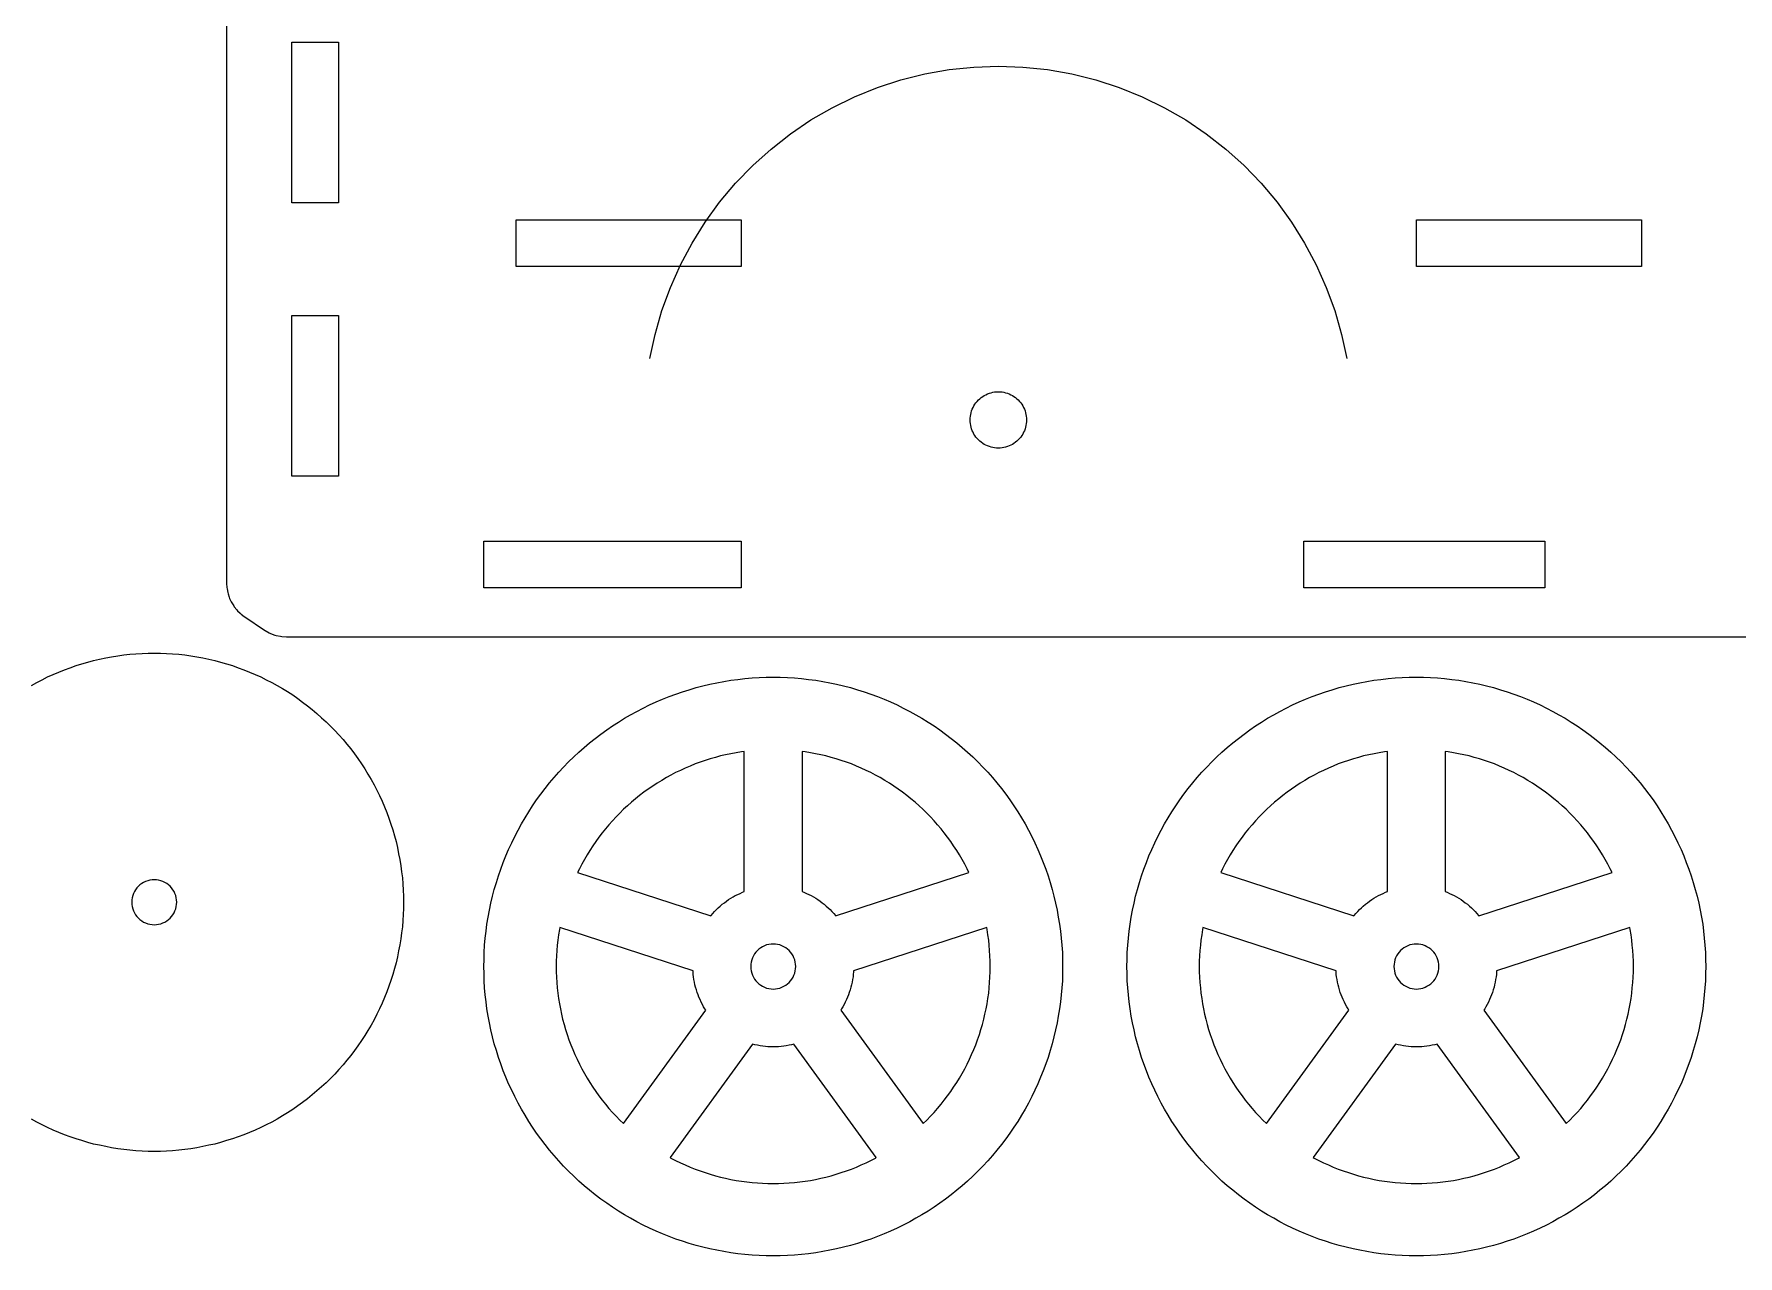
# Model space of a CAD drawing. Header units: metres. Extents: x 6 to 593, y 12 to 154.
# Drawn here: x 310 to 416, y 12 to 88 of the extents above; entities that cross this region are included whole.
import ezdxf

# ---------------------------------------------------------------- set-up
doc = ezdxf.new("R2010")
doc.units = ezdxf.units.M
doc.layers.add('CORTAR', color=1, linetype='Continuous')
doc.layers.add('GRABAR', color=5, linetype='Continuous')

msp = doc.modelspace()

# ---------------------------------------------------------------- linework, layer by layer
at = {"layer": 'CORTAR'}
for points in [[(322, 89.98), (322, 53.86), (322, 53.82), (322.02, 53.57), (322.03, 53.5), (322.07, 53.27), (322.09, 53.19), (322.16, 52.97), (322.18, 52.9), (322.28, 52.69), (322.32, 52.63), (322.44, 52.43), (322.48, 52.37), (322.63, 52.19), (322.68, 52.13), (322.84, 51.97), (322.9, 51.92), (323.1, 51.77), (323.13, 51.75), (324.35, 50.93), (324.39, 50.91), (324.65, 50.76), (324.73, 50.72), (324.99, 50.62), (325.08, 50.6), (325.35, 50.54), (325.43, 50.52), (325.73, 50.5), (325.78, 50.5), (518.22, 50.5)], [(309.86, 47.49), (310.19, 47.67), (310.53, 47.84), (310.87, 48.01), (311.22, 48.17), (311.57, 48.32), (311.92, 48.46), (312.28, 48.59), (312.64, 48.72), (313, 48.83), (313.37, 48.94), (313.73, 49.04), (314.1, 49.12), (314.48, 49.2), (314.85, 49.27), (315.23, 49.33), (315.6, 49.38), (315.98, 49.43), (316.36, 49.46), (316.74, 49.48), (317.12, 49.5), (317.5, 49.5), (317.88, 49.5), (318.26, 49.48), (318.64, 49.46), (319.02, 49.43), (319.4, 49.38), (319.77, 49.33), (320.15, 49.27), (320.52, 49.2), (320.9, 49.12), (321.27, 49.04), (321.63, 48.94), (322, 48.83), (322.36, 48.72), (322.72, 48.59), (323.08, 48.46), (323.43, 48.32), (323.78, 48.17), (324.13, 48.01), (324.47, 47.84), (324.81, 47.67), (325.14, 47.49), (325.47, 47.29), (325.79, 47.1), (326.11, 46.89), (326.43, 46.67), (326.73, 46.45), (327.04, 46.22), (327.33, 45.98), (327.62, 45.74), (327.91, 45.48), (328.19, 45.23), (328.46, 44.96), (328.73, 44.69), (328.98, 44.41), (329.24, 44.12), (329.48, 43.83), (329.72, 43.54), (329.95, 43.23), (330.17, 42.93), (330.39, 42.61), (330.6, 42.29), (330.79, 41.97), (330.99, 41.64), (331.17, 41.31), (331.34, 40.97), (331.51, 40.63), (331.67, 40.28), (331.82, 39.93), (331.96, 39.58), (332.09, 39.22), (332.22, 38.86), (332.33, 38.5), (332.44, 38.13), (332.54, 37.77), (332.62, 37.4), (332.7, 37.02), (332.77, 36.65), (332.83, 36.27), (332.88, 35.9), (332.93, 35.52), (332.96, 35.14), (332.98, 34.76), (333, 34.38), (333, 34), (333, 33.62), (333, 33.62), (332.98, 33.24), (332.96, 32.86), (332.93, 32.48), (332.88, 32.1), (332.83, 31.73), (332.77, 31.35), (332.7, 30.98), (332.62, 30.6), (332.54, 30.23), (332.44, 29.87), (332.33, 29.5), (332.22, 29.14), (332.09, 28.78), (331.96, 28.42), (331.82, 28.07), (331.67, 27.72), (331.51, 27.37), (331.34, 27.03), (331.17, 26.69), (330.99, 26.36), (330.79, 26.03), (330.6, 25.71), (330.39, 25.39), (330.17, 25.07), (329.95, 24.77), (329.72, 24.46), (329.48, 24.17), (329.24, 23.88), (328.98, 23.59), (328.73, 23.31), (328.46, 23.04), (328.19, 22.77), (327.91, 22.52), (327.62, 22.26), (327.33, 22.02), (327.04, 21.78), (326.73, 21.55), (326.43, 21.33), (326.11, 21.11), (325.79, 20.9), (325.47, 20.71), (325.14, 20.51), (324.81, 20.33), (324.47, 20.16), (324.13, 19.99), (323.78, 19.83), (323.43, 19.68), (323.08, 19.54), (322.72, 19.41), (322.36, 19.28), (322, 19.17), (321.63, 19.06), (321.27, 18.96), (320.9, 18.88), (320.52, 18.8), (320.15, 18.73), (319.77, 18.67), (319.4, 18.62), (319.02, 18.57), (318.64, 18.54), (318.26, 18.52), (317.88, 18.5), (317.5, 18.5), (317.12, 18.5), (316.74, 18.52), (316.36, 18.54), (315.98, 18.57), (315.6, 18.62), (315.23, 18.67), (314.85, 18.73), (314.48, 18.8), (314.1, 18.88), (313.73, 18.96), (313.37, 19.06), (313, 19.17), (312.64, 19.28), (312.28, 19.41), (311.92, 19.54), (311.57, 19.68), (311.22, 19.83), (310.87, 19.99), (310.53, 20.16), (310.19, 20.33), (309.86, 20.51)]]:
    msp.add_lwpolyline(points, dxfattribs=at)
for points in [[(326.05, 87.5), (328.95, 87.5), (328.95, 77.5), (326.05, 77.5), (326.05, 87.5)], [(340, 76.45), (354, 76.45), (354, 73.55), (340, 73.55), (340, 76.45)], [(396, 76.45), (410, 76.45), (410, 73.55), (396, 73.55), (396, 76.45)], [(326.05, 70.5), (328.95, 70.5), (328.95, 60.5), (326.05, 60.5), (326.05, 70.5)], [(368.28, 63.66), (368.26, 63.77), (368.25, 63.89), (368.25, 64), (368.25, 64.11), (368.26, 64.23), (368.28, 64.34), (368.31, 64.45), (368.34, 64.56), (368.38, 64.67), (368.43, 64.77), (368.48, 64.88), (368.54, 64.97), (368.61, 65.07), (368.68, 65.15), (368.76, 65.24), (368.85, 65.32), (368.93, 65.39), (369.03, 65.46), (369.12, 65.52), (369.23, 65.57), (369.33, 65.62), (369.44, 65.66), (369.55, 65.69), (369.66, 65.72), (369.77, 65.74), (369.89, 65.75), (370, 65.75), (370.11, 65.75), (370.23, 65.74), (370.34, 65.72), (370.45, 65.69), (370.56, 65.66), (370.67, 65.62), (370.77, 65.57), (370.88, 65.52), (370.97, 65.46), (371.07, 65.39), (371.15, 65.32), (371.24, 65.24), (371.32, 65.15), (371.39, 65.07), (371.46, 64.97), (371.52, 64.88), (371.57, 64.77), (371.62, 64.67), (371.66, 64.56), (371.69, 64.45), (371.72, 64.34), (371.74, 64.23), (371.75, 64.11), (371.75, 64), (371.75, 63.89), (371.74, 63.77), (371.72, 63.66), (371.69, 63.55), (371.66, 63.44), (371.62, 63.33), (371.57, 63.23), (371.52, 63.12), (371.46, 63.03), (371.39, 62.93), (371.32, 62.85), (371.24, 62.76), (371.15, 62.68), (371.07, 62.61), (370.97, 62.54), (370.88, 62.48), (370.77, 62.43), (370.67, 62.38), (370.56, 62.34), (370.45, 62.31), (370.34, 62.28), (370.23, 62.26), (370.11, 62.25), (370, 62.25), (369.89, 62.25), (369.77, 62.26), (369.66, 62.28), (369.55, 62.31), (369.44, 62.34), (369.33, 62.38), (369.23, 62.43), (369.12, 62.48), (369.03, 62.54), (368.93, 62.61), (368.85, 62.68), (368.76, 62.76), (368.68, 62.85), (368.61, 62.93), (368.54, 63.03), (368.48, 63.12), (368.43, 63.23), (368.38, 63.33), (368.34, 63.44), (368.31, 63.55), (368.28, 63.66)], [(338, 56.45), (354, 56.45), (354, 53.55), (338, 53.55), (338, 56.45)], [(389, 56.45), (404, 56.45), (404, 53.55), (389, 53.55), (389, 56.45)], [(373.98, 29.12), (373.95, 28.68), (373.91, 28.24), (373.86, 27.8), (373.81, 27.36), (373.73, 26.92), (373.65, 26.49), (373.56, 26.06), (373.46, 25.63), (373.35, 25.2), (373.22, 24.77), (373.09, 24.35), (372.95, 23.94), (372.79, 23.52), (372.63, 23.11), (372.46, 22.71), (372.27, 22.3), (372.08, 21.91), (371.87, 21.51), (371.66, 21.13), (371.44, 20.75), (371.21, 20.37), (370.97, 20), (370.72, 19.64), (370.46, 19.28), (370.19, 18.93), (369.91, 18.58), (369.63, 18.24), (369.34, 17.91), (369.04, 17.59), (368.73, 17.27), (368.41, 16.96), (368.09, 16.66), (367.76, 16.37), (367.42, 16.09), (367.07, 15.81), (366.72, 15.54), (366.36, 15.28), (366, 15.03), (365.63, 14.79), (365.25, 14.56), (364.87, 14.34), (364.49, 14.13), (364.09, 13.92), (363.7, 13.73), (363.29, 13.54), (362.89, 13.37), (362.48, 13.21), (362.06, 13.05), (361.65, 12.91), (361.23, 12.78), (360.8, 12.65), (360.37, 12.54), (359.94, 12.44), (359.51, 12.35), (359.08, 12.27), (358.64, 12.19), (358.2, 12.14), (357.76, 12.09), (357.32, 12.05), (356.88, 12.02), (356.44, 12.01), (356, 12), (355.56, 12.01), (355.12, 12.02), (354.68, 12.05), (354.24, 12.09), (353.8, 12.14), (353.36, 12.19), (352.92, 12.27), (352.49, 12.35), (352.06, 12.44), (351.63, 12.54), (351.2, 12.65), (350.77, 12.78), (350.35, 12.91), (349.94, 13.05), (349.52, 13.21), (349.11, 13.37), (348.71, 13.54), (348.3, 13.73), (347.91, 13.92), (347.51, 14.13), (347.13, 14.34), (346.75, 14.56), (346.37, 14.79), (346, 15.03), (345.64, 15.28), (345.28, 15.54), (344.93, 15.81), (344.58, 16.09), (344.24, 16.37), (343.91, 16.66), (343.59, 16.96), (343.27, 17.27), (342.96, 17.59), (342.66, 17.91), (342.37, 18.24), (342.09, 18.58), (341.81, 18.93), (341.54, 19.28), (341.28, 19.64), (341.03, 20), (340.79, 20.37), (340.56, 20.75), (340.34, 21.13), (340.13, 21.51), (339.92, 21.91), (339.73, 22.3), (339.54, 22.71), (339.37, 23.11), (339.21, 23.52), (339.05, 23.94), (338.91, 24.35), (338.78, 24.77), (338.65, 25.2), (338.54, 25.63), (338.44, 26.06), (338.35, 26.49), (338.27, 26.92), (338.19, 27.36), (338.14, 27.8), (338.09, 28.24), (338.05, 28.68), (338.02, 29.12), (338.01, 29.56), (338, 30), (338.01, 30.44), (338.02, 30.88), (338.05, 31.32), (338.09, 31.76), (338.14, 32.2), (338.19, 32.64), (338.27, 33.08), (338.35, 33.51), (338.44, 33.94), (338.54, 34.37), (338.65, 34.8), (338.78, 35.23), (338.91, 35.65), (339.05, 36.06), (339.21, 36.48), (339.37, 36.89), (339.54, 37.29), (339.73, 37.7), (339.92, 38.09), (340.13, 38.49), (340.34, 38.87), (340.56, 39.25), (340.79, 39.63), (341.03, 40), (341.28, 40.36), (341.54, 40.72), (341.81, 41.07), (342.09, 41.42), (342.37, 41.76), (342.66, 42.09), (342.96, 42.41), (343.27, 42.73), (343.59, 43.04), (343.91, 43.34), (344.24, 43.63), (344.58, 43.91), (344.93, 44.19), (345.28, 44.46), (345.64, 44.72), (346, 44.97), (346.37, 45.21), (346.75, 45.44), (347.13, 45.66), (347.51, 45.87), (347.91, 46.08), (348.3, 46.27), (348.71, 46.46), (349.11, 46.63), (349.52, 46.79), (349.94, 46.95), (350.35, 47.09), (350.77, 47.22), (351.2, 47.35), (351.63, 47.46), (352.06, 47.56), (352.49, 47.65), (352.92, 47.73), (353.36, 47.81), (353.8, 47.86), (354.24, 47.91), (354.68, 47.95), (355.12, 47.98), (355.56, 47.99), (356, 48), (356.44, 47.99), (356.88, 47.98), (357.32, 47.95), (357.76, 47.91), (358.2, 47.86), (358.64, 47.81), (359.08, 47.73), (359.51, 47.65), (359.94, 47.56), (360.37, 47.46), (360.8, 47.35), (361.23, 47.22), (361.65, 47.09), (362.06, 46.95), (362.48, 46.79), (362.89, 46.63), (363.29, 46.46), (363.7, 46.27), (364.09, 46.08), (364.49, 45.87), (364.87, 45.66), (365.25, 45.44), (365.63, 45.21), (366, 44.97), (366.36, 44.72), (366.72, 44.46), (367.07, 44.19), (367.42, 43.91), (367.76, 43.63), (368.09, 43.34), (368.41, 43.04), (368.73, 42.73), (369.04, 42.41), (369.34, 42.09), (369.63, 41.76), (369.91, 41.42), (370.19, 41.07), (370.46, 40.72), (370.72, 40.36), (370.97, 40), (371.21, 39.63), (371.44, 39.25), (371.66, 38.87), (371.87, 38.49), (372.08, 38.09), (372.27, 37.7), (372.46, 37.29), (372.63, 36.89), (372.79, 36.48), (372.95, 36.06), (373.09, 35.65), (373.22, 35.23), (373.35, 34.8), (373.46, 34.37), (373.56, 33.94), (373.65, 33.51), (373.73, 33.08), (373.81, 32.64), (373.86, 32.2), (373.91, 31.76), (373.95, 31.32), (373.98, 30.88), (373.99, 30.44), (374, 30), (373.99, 29.56), (373.98, 29.12)], [(413.98, 29.12), (413.95, 28.68), (413.91, 28.24), (413.86, 27.8), (413.81, 27.36), (413.73, 26.92), (413.65, 26.49), (413.56, 26.06), (413.46, 25.63), (413.35, 25.2), (413.22, 24.77), (413.09, 24.35), (412.95, 23.94), (412.79, 23.52), (412.63, 23.11), (412.46, 22.71), (412.27, 22.3), (412.08, 21.91), (411.87, 21.51), (411.66, 21.13), (411.44, 20.75), (411.21, 20.37), (410.97, 20), (410.72, 19.64), (410.46, 19.28), (410.19, 18.93), (409.91, 18.58), (409.63, 18.24), (409.34, 17.91), (409.04, 17.59), (408.73, 17.27), (408.41, 16.96), (408.09, 16.66), (407.76, 16.37), (407.42, 16.09), (407.07, 15.81), (406.72, 15.54), (406.36, 15.28), (406, 15.03), (405.63, 14.79), (405.25, 14.56), (404.87, 14.34), (404.49, 14.13), (404.09, 13.92), (403.7, 13.73), (403.29, 13.54), (402.89, 13.37), (402.48, 13.21), (402.06, 13.05), (401.65, 12.91), (401.23, 12.78), (400.8, 12.65), (400.37, 12.54), (399.94, 12.44), (399.51, 12.35), (399.08, 12.27), (398.64, 12.19), (398.2, 12.14), (397.76, 12.09), (397.32, 12.05), (396.88, 12.02), (396.44, 12.01), (396, 12), (395.56, 12.01), (395.12, 12.02), (394.68, 12.05), (394.24, 12.09), (393.8, 12.14), (393.36, 12.19), (392.92, 12.27), (392.49, 12.35), (392.06, 12.44), (391.63, 12.54), (391.2, 12.65), (390.77, 12.78), (390.35, 12.91), (389.94, 13.05), (389.52, 13.21), (389.11, 13.37), (388.71, 13.54), (388.3, 13.73), (387.91, 13.92), (387.51, 14.13), (387.13, 14.34), (386.75, 14.56), (386.37, 14.79), (386, 15.03), (385.64, 15.28), (385.28, 15.54), (384.93, 15.81), (384.58, 16.09), (384.24, 16.37), (383.91, 16.66), (383.59, 16.96), (383.27, 17.27), (382.96, 17.59), (382.66, 17.91), (382.37, 18.24), (382.09, 18.58), (381.81, 18.93), (381.54, 19.28), (381.28, 19.64), (381.03, 20), (380.79, 20.37), (380.56, 20.75), (380.34, 21.13), (380.13, 21.51), (379.92, 21.91), (379.73, 22.3), (379.54, 22.71), (379.37, 23.11), (379.21, 23.52), (379.05, 23.94), (378.91, 24.35), (378.78, 24.77), (378.65, 25.2), (378.54, 25.63), (378.44, 26.06), (378.35, 26.49), (378.27, 26.92), (378.19, 27.36), (378.14, 27.8), (378.09, 28.24), (378.05, 28.68), (378.02, 29.12), (378.01, 29.56), (378, 30), (378.01, 30.44), (378.02, 30.88), (378.05, 31.32), (378.09, 31.76), (378.14, 32.2), (378.19, 32.64), (378.27, 33.08), (378.35, 33.51), (378.44, 33.94), (378.54, 34.37), (378.65, 34.8), (378.78, 35.23), (378.91, 35.65), (379.05, 36.06), (379.21, 36.48), (379.37, 36.89), (379.54, 37.29), (379.73, 37.7), (379.92, 38.09), (380.13, 38.49), (380.34, 38.87), (380.56, 39.25), (380.79, 39.63), (381.03, 40), (381.28, 40.36), (381.54, 40.72), (381.81, 41.07), (382.09, 41.42), (382.37, 41.76), (382.66, 42.09), (382.96, 42.41), (383.27, 42.73), (383.59, 43.04), (383.91, 43.34), (384.24, 43.63), (384.58, 43.91), (384.93, 44.19), (385.28, 44.46), (385.64, 44.72), (386, 44.97), (386.37, 45.21), (386.75, 45.44), (387.13, 45.66), (387.51, 45.87), (387.91, 46.08), (388.3, 46.27), (388.71, 46.46), (389.11, 46.63), (389.52, 46.79), (389.94, 46.95), (390.35, 47.09), (390.77, 47.22), (391.2, 47.35), (391.63, 47.46), (392.06, 47.56), (392.49, 47.65), (392.92, 47.73), (393.36, 47.81), (393.8, 47.86), (394.24, 47.91), (394.68, 47.95), (395.12, 47.98), (395.56, 47.99), (396, 48), (396.44, 47.99), (396.88, 47.98), (397.32, 47.95), (397.76, 47.91), (398.2, 47.86), (398.64, 47.81), (399.08, 47.73), (399.51, 47.65), (399.94, 47.56), (400.37, 47.46), (400.8, 47.35), (401.23, 47.22), (401.65, 47.09), (402.06, 46.95), (402.48, 46.79), (402.89, 46.63), (403.29, 46.46), (403.7, 46.27), (404.09, 46.08), (404.49, 45.87), (404.87, 45.66), (405.25, 45.44), (405.63, 45.21), (406, 44.97), (406.36, 44.72), (406.72, 44.46), (407.07, 44.19), (407.42, 43.91), (407.76, 43.63), (408.09, 43.34), (408.41, 43.04), (408.73, 42.73), (409.04, 42.41), (409.34, 42.09), (409.63, 41.76), (409.91, 41.42), (410.19, 41.07), (410.46, 40.72), (410.72, 40.36), (410.97, 40), (411.21, 39.63), (411.44, 39.25), (411.66, 38.87), (411.87, 38.49), (412.08, 38.09), (412.27, 37.7), (412.46, 37.29), (412.63, 36.89), (412.79, 36.48), (412.95, 36.06), (413.09, 35.65), (413.22, 35.23), (413.35, 34.8), (413.46, 34.37), (413.56, 33.94), (413.65, 33.51), (413.73, 33.08), (413.81, 32.64), (413.86, 32.2), (413.91, 31.76), (413.95, 31.32), (413.98, 30.88), (413.99, 30.44), (414, 30), (413.99, 29.56), (413.98, 29.12)], [(352.12, 33.15), (352.13, 33.17), (352.24, 33.3), (352.35, 33.42), (352.46, 33.54), (352.58, 33.65), (352.7, 33.76), (352.83, 33.87), (352.96, 33.97), (353.09, 34.06), (353.22, 34.16), (353.36, 34.25), (353.5, 34.33), (353.64, 34.41), (353.79, 34.48), (353.94, 34.55), (354.09, 34.62), (354.2, 34.66), (354.2, 43.38), (354.02, 43.35), (353.69, 43.3), (353.37, 43.24), (353.04, 43.17), (352.72, 43.1), (352.4, 43.01), (352.08, 42.92), (351.77, 42.82), (351.45, 42.71), (351.14, 42.6), (350.83, 42.47), (350.53, 42.34), (350.23, 42.2), (349.93, 42.06), (349.64, 41.91), (349.35, 41.75), (349.06, 41.58), (348.78, 41.41), (348.5, 41.22), (348.23, 41.04), (347.96, 40.84), (347.69, 40.64), (347.44, 40.44), (347.18, 40.22), (346.93, 40), (346.69, 39.78), (346.45, 39.55), (346.22, 39.31), (346, 39.07), (345.78, 38.82), (345.56, 38.56), (345.36, 38.31), (345.16, 38.04), (344.96, 37.77), (344.78, 37.5), (344.59, 37.22), (344.42, 36.94), (344.25, 36.65), (344.09, 36.36), (343.94, 36.07), (343.83, 35.85), (352.12, 33.15)], [(357.8, 34.66), (357.91, 34.62), (358.06, 34.55), (358.21, 34.48), (358.36, 34.41), (358.5, 34.33), (358.64, 34.25), (358.78, 34.16), (358.91, 34.06), (359.04, 33.97), (359.17, 33.87), (359.3, 33.76), (359.42, 33.65), (359.54, 33.54), (359.65, 33.42), (359.76, 33.3), (359.87, 33.17), (359.88, 33.15), (368.17, 35.85), (368.06, 36.07), (367.91, 36.36), (367.75, 36.65), (367.58, 36.94), (367.41, 37.22), (367.22, 37.5), (367.04, 37.77), (366.84, 38.04), (366.64, 38.31), (366.44, 38.56), (366.22, 38.82), (366, 39.07), (365.78, 39.31), (365.55, 39.55), (365.31, 39.78), (365.07, 40), (364.82, 40.22), (364.56, 40.44), (364.31, 40.64), (364.04, 40.84), (363.77, 41.04), (363.5, 41.22), (363.22, 41.41), (362.94, 41.58), (362.65, 41.75), (362.36, 41.91), (362.07, 42.06), (361.77, 42.2), (361.47, 42.34), (361.17, 42.47), (360.86, 42.6), (360.55, 42.71), (360.23, 42.82), (359.92, 42.92), (359.6, 43.01), (359.28, 43.1), (358.96, 43.17), (358.63, 43.24), (358.31, 43.3), (357.98, 43.35), (357.8, 43.38), (357.8, 34.66)], [(392.12, 33.15), (392.13, 33.17), (392.24, 33.3), (392.35, 33.42), (392.46, 33.54), (392.58, 33.65), (392.7, 33.76), (392.83, 33.87), (392.96, 33.97), (393.09, 34.06), (393.22, 34.16), (393.36, 34.25), (393.5, 34.33), (393.64, 34.41), (393.79, 34.48), (393.94, 34.55), (394.09, 34.62), (394.2, 34.66), (394.2, 43.38), (394.02, 43.35), (393.69, 43.3), (393.37, 43.24), (393.04, 43.17), (392.72, 43.1), (392.4, 43.01), (392.08, 42.92), (391.77, 42.82), (391.45, 42.71), (391.14, 42.6), (390.83, 42.47), (390.53, 42.34), (390.23, 42.2), (389.93, 42.06), (389.64, 41.91), (389.35, 41.75), (389.06, 41.58), (388.78, 41.41), (388.5, 41.22), (388.23, 41.04), (387.96, 40.84), (387.69, 40.64), (387.44, 40.44), (387.18, 40.22), (386.93, 40), (386.69, 39.78), (386.45, 39.55), (386.22, 39.31), (386, 39.07), (385.78, 38.82), (385.56, 38.56), (385.36, 38.31), (385.16, 38.04), (384.96, 37.77), (384.78, 37.5), (384.59, 37.22), (384.42, 36.94), (384.25, 36.65), (384.09, 36.36), (383.94, 36.07), (383.83, 35.85), (392.12, 33.15)], [(397.8, 34.66), (397.91, 34.62), (398.06, 34.55), (398.21, 34.48), (398.36, 34.41), (398.5, 34.33), (398.64, 34.25), (398.78, 34.16), (398.91, 34.06), (399.04, 33.97), (399.17, 33.87), (399.3, 33.76), (399.42, 33.65), (399.54, 33.54), (399.65, 33.42), (399.76, 33.3), (399.87, 33.17), (399.88, 33.15), (408.17, 35.85), (408.06, 36.07), (407.91, 36.36), (407.75, 36.65), (407.58, 36.94), (407.41, 37.22), (407.22, 37.5), (407.04, 37.77), (406.84, 38.04), (406.64, 38.31), (406.44, 38.56), (406.22, 38.82), (406, 39.07), (405.78, 39.31), (405.55, 39.55), (405.31, 39.78), (405.07, 40), (404.82, 40.22), (404.56, 40.44), (404.31, 40.64), (404.04, 40.84), (403.77, 41.04), (403.5, 41.22), (403.22, 41.41), (402.94, 41.58), (402.65, 41.75), (402.36, 41.91), (402.07, 42.06), (401.77, 42.2), (401.47, 42.34), (401.17, 42.47), (400.86, 42.6), (400.55, 42.71), (400.23, 42.82), (399.92, 42.92), (399.6, 43.01), (399.28, 43.1), (398.96, 43.17), (398.63, 43.24), (398.31, 43.3), (397.98, 43.35), (397.8, 43.38), (397.8, 34.66)], [(318.89, 34.14), (318.87, 34.27), (318.84, 34.41), (318.79, 34.54), (318.73, 34.66), (318.66, 34.78), (318.58, 34.89), (318.49, 34.99), (318.39, 35.08), (318.28, 35.16), (318.16, 35.23), (318.04, 35.29), (317.91, 35.34), (317.77, 35.37), (317.64, 35.39), (317.5, 35.4), (317.36, 35.39), (317.23, 35.37), (317.09, 35.34), (316.96, 35.29), (316.84, 35.23), (316.72, 35.16), (316.61, 35.08), (316.51, 34.99), (316.42, 34.89), (316.34, 34.78), (316.27, 34.66), (316.21, 34.54), (316.16, 34.41), (316.13, 34.27), (316.11, 34.14), (316.1, 34), (316.11, 33.86), (316.13, 33.73), (316.16, 33.59), (316.21, 33.46), (316.27, 33.34), (316.34, 33.22), (316.42, 33.11), (316.51, 33.01), (316.61, 32.92), (316.72, 32.84), (316.84, 32.77), (316.96, 32.71), (317.09, 32.66), (317.23, 32.63), (317.36, 32.61), (317.5, 32.6), (317.64, 32.61), (317.77, 32.63), (317.91, 32.66), (318.04, 32.71), (318.16, 32.77), (318.28, 32.84), (318.39, 32.92), (318.49, 33.01), (318.58, 33.11), (318.66, 33.22), (318.73, 33.34), (318.79, 33.46), (318.84, 33.59), (318.87, 33.73), (318.89, 33.86), (318.9, 34), (318.89, 34.14)], [(351.8, 27.28), (351.75, 27.36), (351.67, 27.5), (351.59, 27.64), (351.52, 27.79), (351.45, 27.94), (351.38, 28.09), (351.32, 28.24), (351.27, 28.39), (351.22, 28.55), (351.17, 28.71), (351.13, 28.86), (351.1, 29.02), (351.07, 29.19), (351.04, 29.35), (351.02, 29.51), (351.01, 29.67), (351.01, 29.73), (342.72, 32.42), (342.7, 32.31), (342.65, 31.98), (342.6, 31.65), (342.57, 31.32), (342.54, 30.99), (342.52, 30.66), (342.5, 30.33), (342.5, 30), (342.5, 29.67), (342.52, 29.34), (342.54, 29.01), (342.57, 28.68), (342.6, 28.35), (342.65, 28.02), (342.7, 27.69), (342.76, 27.37), (342.83, 27.04), (342.9, 26.72), (342.99, 26.4), (343.08, 26.08), (343.18, 25.77), (343.29, 25.45), (343.4, 25.14), (343.53, 24.83), (343.66, 24.53), (343.8, 24.23), (343.94, 23.93), (344.09, 23.64), (344.25, 23.35), (344.42, 23.06), (344.59, 22.78), (344.78, 22.5), (344.96, 22.23), (345.16, 21.96), (345.36, 21.69), (345.56, 21.44), (345.78, 21.18), (346, 20.93), (346.22, 20.69), (346.45, 20.45), (346.68, 20.23), (351.8, 27.28)], [(369.5, 30), (369.5, 30.33), (369.48, 30.66), (369.46, 30.99), (369.43, 31.32), (369.4, 31.65), (369.35, 31.98), (369.3, 32.31), (369.28, 32.42), (360.99, 29.73), (360.99, 29.67), (360.98, 29.51), (360.96, 29.35), (360.93, 29.19), (360.9, 29.02), (360.87, 28.86), (360.83, 28.71), (360.78, 28.55), (360.73, 28.39), (360.68, 28.24), (360.62, 28.09), (360.55, 27.94), (360.48, 27.79), (360.41, 27.64), (360.33, 27.5), (360.25, 27.36), (360.2, 27.28), (365.32, 20.23), (365.55, 20.45), (365.78, 20.69), (366, 20.93), (366.22, 21.18), (366.44, 21.44), (366.64, 21.69), (366.84, 21.96), (367.04, 22.23), (367.22, 22.5), (367.41, 22.78), (367.58, 23.06), (367.75, 23.35), (367.91, 23.64), (368.06, 23.93), (368.2, 24.23), (368.34, 24.53), (368.47, 24.83), (368.6, 25.14), (368.71, 25.45), (368.82, 25.77), (368.92, 26.08), (369.01, 26.4), (369.1, 26.72), (369.17, 27.04), (369.24, 27.37), (369.3, 27.69), (369.35, 28.02), (369.4, 28.35), (369.43, 28.68), (369.46, 29.01), (369.48, 29.34), (369.5, 29.67), (369.5, 30)], [(391.8, 27.28), (391.75, 27.36), (391.67, 27.5), (391.59, 27.64), (391.52, 27.79), (391.45, 27.94), (391.38, 28.09), (391.32, 28.24), (391.27, 28.39), (391.22, 28.55), (391.17, 28.71), (391.13, 28.86), (391.1, 29.02), (391.07, 29.19), (391.04, 29.35), (391.02, 29.51), (391.01, 29.67), (391.01, 29.73), (382.72, 32.42), (382.7, 32.31), (382.65, 31.98), (382.6, 31.65), (382.57, 31.32), (382.54, 30.99), (382.52, 30.66), (382.5, 30.33), (382.5, 30), (382.5, 29.67), (382.52, 29.34), (382.54, 29.01), (382.57, 28.68), (382.6, 28.35), (382.65, 28.02), (382.7, 27.69), (382.76, 27.37), (382.83, 27.04), (382.9, 26.72), (382.99, 26.4), (383.08, 26.08), (383.18, 25.77), (383.29, 25.45), (383.4, 25.14), (383.53, 24.83), (383.66, 24.53), (383.8, 24.23), (383.94, 23.93), (384.09, 23.64), (384.25, 23.35), (384.42, 23.06), (384.59, 22.78), (384.78, 22.5), (384.96, 22.23), (385.16, 21.96), (385.36, 21.69), (385.56, 21.44), (385.78, 21.18), (386, 20.93), (386.22, 20.69), (386.45, 20.45), (386.68, 20.23), (391.8, 27.28)], [(409.5, 30), (409.5, 30.33), (409.48, 30.66), (409.46, 30.99), (409.43, 31.32), (409.4, 31.65), (409.35, 31.98), (409.3, 32.31), (409.28, 32.42), (400.99, 29.73), (400.99, 29.67), (400.98, 29.51), (400.96, 29.35), (400.93, 29.19), (400.9, 29.02), (400.87, 28.86), (400.83, 28.71), (400.78, 28.55), (400.73, 28.39), (400.68, 28.24), (400.62, 28.09), (400.55, 27.94), (400.48, 27.79), (400.41, 27.64), (400.33, 27.5), (400.25, 27.36), (400.2, 27.28), (405.32, 20.23), (405.55, 20.45), (405.78, 20.69), (406, 20.93), (406.22, 21.18), (406.44, 21.44), (406.64, 21.69), (406.84, 21.96), (407.04, 22.23), (407.22, 22.5), (407.41, 22.78), (407.58, 23.06), (407.75, 23.35), (407.91, 23.64), (408.06, 23.93), (408.2, 24.23), (408.34, 24.53), (408.47, 24.83), (408.6, 25.14), (408.71, 25.45), (408.82, 25.77), (408.92, 26.08), (409.01, 26.4), (409.1, 26.72), (409.17, 27.04), (409.24, 27.37), (409.3, 27.69), (409.35, 28.02), (409.4, 28.35), (409.43, 28.68), (409.46, 29.01), (409.48, 29.34), (409.5, 29.67), (409.5, 30)], [(357.39, 30.14), (357.37, 30.27), (357.34, 30.41), (357.29, 30.54), (357.23, 30.66), (357.16, 30.78), (357.08, 30.89), (356.99, 30.99), (356.89, 31.08), (356.78, 31.16), (356.66, 31.23), (356.54, 31.29), (356.41, 31.34), (356.27, 31.37), (356.14, 31.39), (356, 31.4), (355.86, 31.39), (355.73, 31.37), (355.59, 31.34), (355.46, 31.29), (355.34, 31.23), (355.22, 31.16), (355.11, 31.08), (355.01, 30.99), (354.92, 30.89), (354.84, 30.78), (354.77, 30.66), (354.71, 30.54), (354.66, 30.41), (354.63, 30.27), (354.61, 30.14), (354.6, 30), (354.61, 29.86), (354.63, 29.73), (354.66, 29.59), (354.71, 29.46), (354.77, 29.34), (354.84, 29.22), (354.92, 29.11), (355.01, 29.01), (355.11, 28.92), (355.22, 28.84), (355.34, 28.77), (355.46, 28.71), (355.59, 28.66), (355.73, 28.63), (355.86, 28.61), (356, 28.6), (356.14, 28.61), (356.27, 28.63), (356.41, 28.66), (356.54, 28.71), (356.66, 28.77), (356.78, 28.84), (356.89, 28.92), (356.99, 29.01), (357.08, 29.11), (357.16, 29.22), (357.23, 29.34), (357.29, 29.46), (357.34, 29.59), (357.37, 29.73), (357.39, 29.86), (357.4, 30), (357.39, 30.14)], [(397.39, 30.14), (397.37, 30.27), (397.34, 30.41), (397.29, 30.54), (397.23, 30.66), (397.16, 30.78), (397.08, 30.89), (396.99, 30.99), (396.89, 31.08), (396.78, 31.16), (396.66, 31.23), (396.54, 31.29), (396.41, 31.34), (396.27, 31.37), (396.14, 31.39), (396, 31.4), (395.86, 31.39), (395.73, 31.37), (395.59, 31.34), (395.46, 31.29), (395.34, 31.23), (395.22, 31.16), (395.11, 31.08), (395.01, 30.99), (394.92, 30.89), (394.84, 30.78), (394.77, 30.66), (394.71, 30.54), (394.66, 30.41), (394.63, 30.27), (394.61, 30.14), (394.6, 30), (394.61, 29.86), (394.63, 29.73), (394.66, 29.59), (394.71, 29.46), (394.77, 29.34), (394.84, 29.22), (394.92, 29.11), (395.01, 29.01), (395.11, 28.92), (395.22, 28.84), (395.34, 28.77), (395.46, 28.71), (395.59, 28.66), (395.73, 28.63), (395.86, 28.61), (396, 28.6), (396.14, 28.61), (396.27, 28.63), (396.41, 28.66), (396.54, 28.71), (396.66, 28.77), (396.78, 28.84), (396.89, 28.92), (396.99, 29.01), (397.08, 29.11), (397.16, 29.22), (397.23, 29.34), (397.29, 29.46), (397.34, 29.59), (397.37, 29.73), (397.39, 29.86), (397.4, 30), (397.39, 30.14)], [(357.29, 25.17), (357.14, 25.13), (356.98, 25.1), (356.81, 25.07), (356.65, 25.04), (356.49, 25.02), (356.33, 25.01), (356.16, 25), (356, 25), (355.84, 25), (355.67, 25.01), (355.51, 25.02), (355.35, 25.04), (355.19, 25.07), (355.02, 25.1), (354.86, 25.13), (354.71, 25.17), (349.59, 18.12), (349.64, 18.09), (349.93, 17.94), (350.23, 17.8), (350.53, 17.66), (350.83, 17.53), (351.14, 17.4), (351.45, 17.29), (351.77, 17.18), (352.08, 17.08), (352.4, 16.99), (352.72, 16.9), (353.04, 16.83), (353.37, 16.76), (353.69, 16.7), (354.02, 16.65), (354.35, 16.6), (354.68, 16.57), (355.01, 16.54), (355.34, 16.52), (355.67, 16.5), (356, 16.5), (356.33, 16.5), (356.66, 16.52), (356.99, 16.54), (357.32, 16.57), (357.65, 16.6), (357.98, 16.65), (358.31, 16.7), (358.63, 16.76), (358.96, 16.83), (359.28, 16.9), (359.6, 16.99), (359.92, 17.08), (360.23, 17.18), (360.55, 17.29), (360.86, 17.4), (361.17, 17.53), (361.47, 17.66), (361.77, 17.8), (362.07, 17.94), (362.36, 18.09), (362.41, 18.12), (357.29, 25.17)], [(397.29, 25.17), (397.14, 25.13), (396.98, 25.1), (396.81, 25.07), (396.65, 25.04), (396.49, 25.02), (396.33, 25.01), (396.16, 25), (396, 25), (395.84, 25), (395.67, 25.01), (395.51, 25.02), (395.35, 25.04), (395.19, 25.07), (395.02, 25.1), (394.86, 25.13), (394.71, 25.17), (389.59, 18.12), (389.64, 18.09), (389.93, 17.94), (390.23, 17.8), (390.53, 17.66), (390.83, 17.53), (391.14, 17.4), (391.45, 17.29), (391.77, 17.18), (392.08, 17.08), (392.4, 16.99), (392.72, 16.9), (393.04, 16.83), (393.37, 16.76), (393.69, 16.7), (394.02, 16.65), (394.35, 16.6), (394.68, 16.57), (395.01, 16.54), (395.34, 16.52), (395.67, 16.5), (396, 16.5), (396.33, 16.5), (396.66, 16.52), (396.99, 16.54), (397.32, 16.57), (397.65, 16.6), (397.98, 16.65), (398.31, 16.7), (398.63, 16.76), (398.96, 16.83), (399.28, 16.9), (399.6, 16.99), (399.92, 17.08), (400.23, 17.18), (400.55, 17.29), (400.86, 17.4), (401.17, 17.53), (401.47, 17.66), (401.77, 17.8), (402.07, 17.94), (402.36, 18.09), (402.41, 18.12), (397.29, 25.17)]]:
    msp.add_lwpolyline(points, close=True, dxfattribs=at)
at = {"layer": 'GRABAR'}
msp.add_lwpolyline([(348.33, 67.82), (348.65, 69.32), (349.08, 70.8), (349.6, 72.24), (350.23, 73.64), (350.95, 75), (351.76, 76.3), (352.66, 77.54), (353.65, 78.72), (354.72, 79.83), (355.86, 80.85), (357.07, 81.8), (358.34, 82.66), (359.67, 83.42), (361.05, 84.1), (362.48, 84.67), (363.94, 85.15), (365.43, 85.52), (366.94, 85.79), (368.47, 85.95), (370, 86), (371.53, 85.95), (373.06, 85.79), (374.57, 85.52), (376.06, 85.15), (377.52, 84.67), (378.95, 84.1), (380.33, 83.42), (381.66, 82.66), (382.93, 81.8), (384.14, 80.85), (385.28, 79.83), (386.35, 78.72), (387.34, 77.54), (388.24, 76.3), (389.05, 75), (389.77, 73.64), (390.4, 72.24), (390.92, 70.8), (391.35, 69.32), (391.67, 67.82)], dxfattribs=at)

doc.saveas('drawing.dxf')
